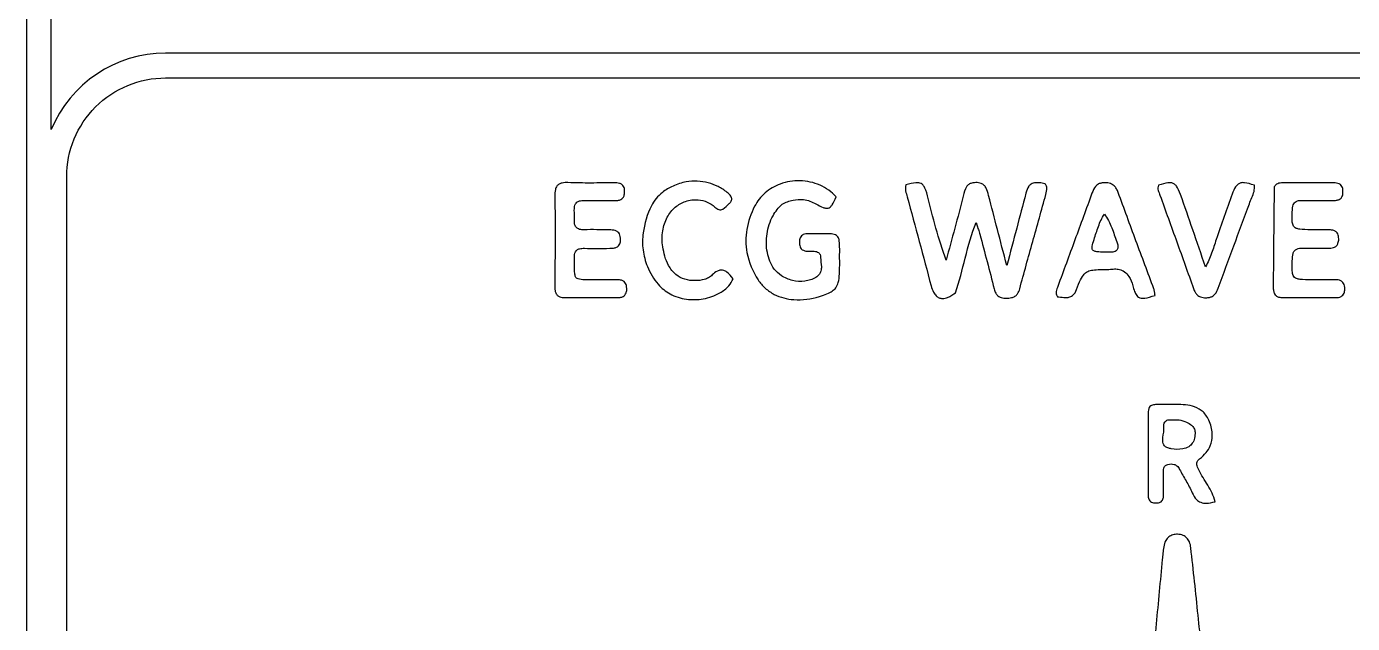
# Model space of a CAD drawing. Header units: millimetres. Extents: x 2.6 to 86.5, y 0.9 to 53.3.
# Drawn here: x 2.61 to 16.01, y 28.93 to 34.96 of the extents above; entities that cross this region are included whole.
import ezdxf

# ---------------------------------------------------------------- set-up
doc = ezdxf.new("R2010")
doc.units = ezdxf.units.MM
doc.layers.get('0').update_dxf_attribs({"linetype": 'CONTINUOUS'})

msp = doc.modelspace()

# ---------------------------------------------------------------- linework, layer by layer
for points in [[(4.736, 52.713), (52.04, 52.713, 1), (52.04, 52.963), (4.736, 52.963, 0.414214), (2.611, 50.838), (2.611, 3.204, 0.414214), (4.736, 1.079), (42.435, 1.079, 1), (42.435, 1.329), (4.736, 1.329, -0.414214), (2.861, 3.204), (2.861, 10.902, 0.30371), (4.017, 10.129), (23.911, 10.129, 0.414214), (25.161, 11.379), (25.161, 33.438, 0.414214), (23.911, 34.688), (4.017, 34.688, 0.30371), (2.861, 33.915), (2.861, 50.838, -0.414214)], [(23.911, 10.379), (4.017, 10.379, -0.414214), (3.017, 11.379), (3.017, 33.438, -0.414214), (4.017, 34.438), (23.911, 34.438, -0.414214), (24.911, 33.438), (24.911, 11.379, -0.414214)]]:
    msp.add_lwpolyline(points, format="xyb", close=True)
for points, knots in [([(8.082, 33.38), (8.063, 33.381), (8.041, 33.38), (8.011, 33.373), (8.001, 33.37), (7.983, 33.359), (7.975, 33.352), (7.962, 33.334), (7.958, 33.322), (7.95, 33.29), (7.949, 33.266), (7.949, 33.245)], [-0.02181941, -0.02181941, -0.02181941, -0.02181941, -0.01605887, -0.01605887, -0.01278974, -0.01278974, -0.00988204, -0.00988204, -0.00624162, -0.00624162, 0, 0, 0, 0]), ([(8.548, 33.378), (8.47, 33.377), (8.393, 33.376), (8.237, 33.376), (8.16, 33.376), (8.082, 33.38)], [-0.04659615, -0.04659615, -0.04659615, -0.04659615, -0.02328848, -0.02328848, 0, 0, 0, 0]), ([(8.654, 33.289), (8.654, 33.299), (8.654, 33.309), (8.65, 33.327), (8.647, 33.334), (8.639, 33.349), (8.634, 33.355), (8.62, 33.366), (8.611, 33.37), (8.585, 33.377), (8.565, 33.378), (8.548, 33.378)], [-0.015589, -0.015589, -0.015589, -0.015589, -0.01269033, -0.01269033, -0.01033495, -0.01033495, -0.00795593, -0.00795593, -0.00515015, -0.00515015, 0, 0, 0, 0]), ([(9.276, 33.389), (9.231, 33.379), (9.186, 33.364), (9.105, 33.328), (9.069, 33.307), (8.989, 33.243), (8.953, 33.198), (8.879, 33.062), (8.855, 32.963), (8.842, 32.871)], [-0.07159009, -0.07159009, -0.07159009, -0.07159009, -0.05781278, -0.05781278, -0.04553227, -0.04553227, -0.02785232, -0.02785232, 0, 0, 0, 0]), ([(9.69, 33.281), (9.661, 33.304), (9.631, 33.324), (9.566, 33.357), (9.533, 33.37), (9.426, 33.397), (9.351, 33.399), (9.276, 33.389)], [-0.04422685, -0.04422685, -0.04422685, -0.04422685, -0.03317175, -0.03317175, -0.02250816, -0.02250816, 0, 0, 0, 0]), ([(10.792, 33.235), (10.769, 33.261), (10.744, 33.284), (10.689, 33.323), (10.659, 33.34), (10.565, 33.382), (10.496, 33.397), (10.358, 33.4), (10.29, 33.389), (10.17, 33.345), (10.118, 33.315), (10.03, 33.238), (9.994, 33.192), (9.968, 33.141)], [-0.09696245, -0.09696245, -0.09696245, -0.09696245, -0.08664383, -0.08664383, -0.07656112, -0.07656112, -0.05560839, -0.05560839, -0.03524437, -0.03524437, -0.01728739, -0.01728739, 0, 0, 0, 0]), ([(11.715, 33.246), (11.704, 33.289), (11.693, 33.321), (11.674, 33.35), (11.668, 33.357), (11.653, 33.369), (11.645, 33.373), (11.624, 33.378), (11.61, 33.379), (11.568, 33.376), (11.531, 33.367), (11.495, 33.358)], [-0.03299442, -0.03299442, -0.03299442, -0.03299442, -0.02315076, -0.02315076, -0.01959164, -0.01959164, -0.01608571, -0.01608571, -0.01106468, -0.01106468, 0, 0, 0, 0]), ([(12.201, 33.38), (12.187, 33.379), (12.174, 33.378), (12.15, 33.372), (12.141, 33.368), (12.122, 33.355), (12.114, 33.347), (12.091, 33.313), (12.084, 33.28), (12.075, 33.244)], [-0.02395754, -0.02395754, -0.02395754, -0.02395754, -0.01906935, -0.01906935, -0.01515728, -0.01515728, -0.01092239, -0.01092239, 0, 0, 0, 0]), ([(12.332, 33.249), (12.325, 33.276), (12.319, 33.303), (12.301, 33.335), (12.295, 33.344), (12.277, 33.361), (12.267, 33.367), (12.238, 33.378), (12.219, 33.38), (12.201, 33.38)], [-0.02003636, -0.02003636, -0.02003636, -0.02003636, -0.01268459, -0.01268459, -0.00914176, -0.00914176, -0.00545277, -0.00545277, 0, 0, 0, 0]), ([(12.811, 33.378), (12.801, 33.377), (12.792, 33.376), (12.775, 33.372), (12.767, 33.369), (12.752, 33.359), (12.744, 33.352), (12.723, 33.325), (12.716, 33.299), (12.709, 33.272)], [-0.01810984, -0.01810984, -0.01810984, -0.01810984, -0.01482136, -0.01482136, -0.01206206, -0.01206206, -0.00838788, -0.00838788, 0, 0, 0, 0]), ([(12.91, 33.261), (12.916, 33.282), (12.921, 33.305), (12.921, 33.331), (12.92, 33.338), (12.916, 33.35), (12.914, 33.354), (12.907, 33.362), (12.903, 33.365), (12.891, 33.372), (12.882, 33.374), (12.856, 33.379), (12.833, 33.379), (12.811, 33.378)], [-0.02245859, -0.02245859, -0.02245859, -0.02245859, -0.01581455, -0.01581455, -0.01334689, -0.01334689, -0.01155662, -0.01155662, -0.00959587, -0.00959587, -0.00662429, -0.00662429, 0, 0, 0, 0]), ([(13.506, 33.379), (13.494, 33.379), (13.483, 33.378), (13.462, 33.374), (13.452, 33.371), (13.431, 33.36), (13.421, 33.352), (13.396, 33.323), (13.385, 33.299), (13.376, 33.272)], [-0.0209593, -0.0209593, -0.0209593, -0.0209593, -0.01688305, -0.01688305, -0.01341905, -0.01341905, -0.00857916, -0.00857916, 0, 0, 0, 0]), ([(13.641, 33.279), (13.636, 33.292), (13.63, 33.306), (13.616, 33.329), (13.609, 33.339), (13.589, 33.358), (13.578, 33.365), (13.546, 33.377), (13.525, 33.379), (13.506, 33.379)], [-0.01813964, -0.01813964, -0.01813964, -0.01813964, -0.01389196, -0.01389196, -0.01014518, -0.01014518, -0.00589643, -0.00589643, 0, 0, 0, 0]), ([(14.27, 33.261), (14.258, 33.294), (14.245, 33.323), (14.224, 33.352), (14.217, 33.36), (14.201, 33.371), (14.192, 33.375), (14.17, 33.38), (14.156, 33.38), (14.116, 33.375), (14.084, 33.365), (14.049, 33.353)], [-0.03520165, -0.03520165, -0.03520165, -0.03520165, -0.02485819, -0.02485819, -0.02054266, -0.02054266, -0.01653812, -0.01653812, -0.01107045, -0.01107045, 0, 0, 0, 0]), ([(15.017, 33.353), (14.979, 33.366), (14.946, 33.376), (14.906, 33.38), (14.893, 33.38), (14.871, 33.375), (14.862, 33.371), (14.843, 33.357), (14.834, 33.347), (14.814, 33.317), (14.803, 33.29), (14.793, 33.263)], [-0.03114763, -0.03114763, -0.03114763, -0.03114763, -0.0211697, -0.0211697, -0.01677545, -0.01677545, -0.01310143, -0.01310143, -0.00853179, -0.00853179, 0, 0, 0, 0]), ([(15.317, 33.377), (15.3, 33.377), (15.282, 33.378), (15.256, 33.371), (15.248, 33.368), (15.231, 33.356), (15.224, 33.347), (15.217, 33.336)], [-0.01141389, -0.01141389, -0.01141389, -0.01141389, -0.00623015, -0.00623015, -0.00355124, -0.00355124, 0, 0, 0, 0]), ([(15.806, 33.378), (15.724, 33.377), (15.643, 33.377), (15.48, 33.378), (15.398, 33.378), (15.317, 33.377)], [-0.04892103, -0.04892103, -0.04892103, -0.04892103, -0.0244615, -0.0244615, 0, 0, 0, 0]), ([(15.912, 33.289), (15.912, 33.299), (15.912, 33.309), (15.908, 33.327), (15.905, 33.334), (15.897, 33.348), (15.892, 33.355), (15.878, 33.366), (15.869, 33.369), (15.843, 33.377), (15.823, 33.378), (15.806, 33.378)], [-0.01551823, -0.01551823, -0.01551823, -0.01551823, -0.012653, -0.012653, -0.01032444, -0.01032444, -0.00794032, -0.00794032, -0.00515468, -0.00515468, 0, 0, 0, 0]), ([(7.949, 33.245), (7.951, 33.097), (7.952, 32.949), (7.951, 32.652), (7.95, 32.501), (7.95, 32.348)], [-0.09137855, -0.09137855, -0.09137855, -0.09137855, -0.04587719, -0.04587719, 0, 0, 0, 0]), ([(8.549, 33.199), (8.561, 33.199), (8.574, 33.199), (8.596, 33.202), (8.606, 33.205), (8.622, 33.213), (8.629, 33.218), (8.64, 33.23), (8.645, 33.238), (8.653, 33.26), (8.654, 33.275), (8.654, 33.289)], [-0.01598884, -0.01598884, -0.01598884, -0.01598884, -0.01240808, -0.01240808, -0.00930839, -0.00930839, -0.00693884, -0.00693884, -0.00426201, -0.00426201, 0, 0, 0, 0]), ([(9.71, 33.168), (9.718, 33.175), (9.726, 33.184), (9.734, 33.199), (9.736, 33.204), (9.737, 33.215), (9.737, 33.221), (9.734, 33.233), (9.731, 33.239), (9.718, 33.257), (9.703, 33.27), (9.69, 33.281)], [-0.01479683, -0.01479683, -0.01479683, -0.01479683, -0.01118903, -0.01118903, -0.00925355, -0.00925355, -0.00745735, -0.00745735, -0.00518349, -0.00518349, 0, 0, 0, 0]), ([(10.587, 33.165), (10.611, 33.152), (10.638, 33.137), (10.67, 33.125), (10.681, 33.122), (10.698, 33.12), (10.705, 33.121), (10.718, 33.125), (10.725, 33.128), (10.739, 33.139), (10.746, 33.148), (10.766, 33.177), (10.78, 33.207), (10.792, 33.235)], [-0.03135423, -0.03135423, -0.03135423, -0.03135423, -0.02258738, -0.02258738, -0.0185949, -0.0185949, -0.01604702, -0.01604702, -0.01332795, -0.01332795, -0.00925534, -0.00925534, 0, 0, 0, 0]), ([(11.495, 33.358), (11.492, 33.347), (11.491, 33.337), (11.49, 33.316), (11.491, 33.306), (11.497, 33.276), (11.504, 33.256), (11.509, 33.235)], [-0.0127872, -0.0127872, -0.0127872, -0.0127872, -0.00952514, -0.00952514, -0.0063687, -0.0063687, 0, 0, 0, 0]), ([(11.509, 33.235), (11.55, 33.085), (11.59, 32.936), (11.671, 32.636), (11.711, 32.486), (11.751, 32.336)], [-0.09311173, -0.09311173, -0.09311173, -0.09311173, -0.04655586, -0.04655586, 0, 0, 0, 0]), ([(11.903, 32.595), (11.864, 32.702), (11.83, 32.81), (11.769, 33.029), (11.742, 33.138), (11.715, 33.246)], [-0.06706157, -0.06706157, -0.06706157, -0.06706157, -0.03318802, -0.03318802, 0, 0, 0, 0]), ([(12.075, 33.244), (12.048, 33.136), (12.019, 33.027), (11.961, 32.811), (11.932, 32.703), (11.903, 32.595)], [-0.06718763, -0.06718763, -0.06718763, -0.06718763, -0.03359477, -0.03359477, 0, 0, 0, 0]), ([(12.515, 32.541), (12.482, 32.669), (12.451, 32.791), (12.391, 33.02), (12.362, 33.135), (12.332, 33.249)], [-0.07187001, -0.07187001, -0.07187001, -0.07187001, -0.03534364, -0.03534364, 0, 0, 0, 0]), ([(12.709, 33.272), (12.678, 33.154), (12.646, 33.036), (12.584, 32.799), (12.551, 32.674), (12.515, 32.541)], [-0.08175086, -0.08175086, -0.08175086, -0.08175086, -0.04144149, -0.04144149, 0, 0, 0, 0]), ([(12.646, 32.307), (12.689, 32.466), (12.733, 32.625), (12.822, 32.943), (12.867, 33.102), (12.91, 33.261)], [-0.09893855, -0.09893855, -0.09893855, -0.09893855, -0.04947259, -0.04947259, 0, 0, 0, 0]), ([(13.376, 33.272), (13.319, 33.115), (13.261, 32.958), (13.146, 32.645), (13.089, 32.488), (13.031, 32.332)], [-0.1001251, -0.1001251, -0.1001251, -0.1001251, -0.0500627, -0.0500627, 0, 0, 0, 0]), ([(14.001, 32.307), (13.941, 32.469), (13.881, 32.631), (13.76, 32.955), (13.7, 33.117), (13.641, 33.279)], [-0.1036292, -0.1036292, -0.1036292, -0.1036292, -0.0518141, -0.0518141, 0, 0, 0, 0]), ([(14.049, 33.353), (14.045, 33.344), (14.043, 33.336), (14.042, 33.318), (14.043, 33.309), (14.05, 33.285), (14.057, 33.268), (14.063, 33.253)], [-0.01036019, -0.01036019, -0.01036019, -0.01036019, -0.00760839, -0.00760839, -0.00506183, -0.00506183, 0, 0, 0, 0]), ([(14.063, 33.253), (14.119, 33.095), (14.176, 32.938), (14.29, 32.624), (14.346, 32.467), (14.402, 32.31)], [-0.1001854, -0.1001854, -0.1001854, -0.1001854, -0.0500914, -0.0500914, 0, 0, 0, 0]), ([(14.523, 32.53), (14.479, 32.657), (14.437, 32.781), (14.354, 33.021), (14.312, 33.141), (14.27, 33.261)], [-0.07668369, -0.07668369, -0.07668369, -0.07668369, -0.03805278, -0.03805278, 0, 0, 0, 0]), ([(14.793, 33.263), (14.766, 33.188), (14.739, 33.112), (14.686, 32.962), (14.659, 32.883), (14.631, 32.804)], [-0.04986472, -0.04986472, -0.04986472, -0.04986472, -0.02505346, -0.02505346, 0, 0, 0, 0]), ([(14.966, 33.167), (14.981, 33.208), (15.003, 33.248), (15.018, 33.312), (15.019, 33.332), (15.017, 33.353)], [-0.01957604, -0.01957604, -0.01957604, -0.01957604, -0.00633179, -0.00633179, 0, 0, 0, 0]), ([(15.217, 33.336), (15.215, 33.166), (15.213, 32.998), (15.21, 32.659), (15.209, 32.492), (15.207, 32.325)], [-0.1010546, -0.1010546, -0.1010546, -0.1010546, -0.0500742, -0.0500742, 0, 0, 0, 0]), ([(15.808, 33.199), (15.82, 33.199), (15.834, 33.2), (15.856, 33.203), (15.866, 33.206), (15.882, 33.214), (15.888, 33.218), (15.899, 33.231), (15.903, 33.238), (15.911, 33.26), (15.913, 33.275), (15.912, 33.289)], [-0.01595616, -0.01595616, -0.01595616, -0.01595616, -0.01216898, -0.01216898, -0.00918096, -0.00918096, -0.00687447, -0.00687447, -0.00424119, -0.00424119, 0, 0, 0, 0]), ([(8.147, 33.058), (8.146, 33.086), (8.144, 33.114), (8.151, 33.147), (8.153, 33.156), (8.162, 33.171), (8.166, 33.177), (8.179, 33.188), (8.188, 33.192), (8.212, 33.199), (8.23, 33.2), (8.246, 33.2)], [-0.01999229, -0.01999229, -0.01999229, -0.01999229, -0.01265142, -0.01265142, -0.00996111, -0.00996111, -0.00768059, -0.00768059, -0.00487266, -0.00487266, 0, 0, 0, 0]), ([(8.246, 33.2), (8.297, 33.198), (8.347, 33.198), (8.448, 33.199), (8.499, 33.2), (8.549, 33.199)], [-0.0302271, -0.0302271, -0.0302271, -0.0302271, -0.01514217, -0.01514217, 0, 0, 0, 0]), ([(9.04, 32.732), (9.031, 32.785), (9.031, 32.84), (9.047, 32.941), (9.062, 32.988), (9.106, 33.069), (9.133, 33.103), (9.197, 33.158), (9.232, 33.177), (9.311, 33.204), (9.354, 33.209), (9.398, 33.206)], [-0.06900402, -0.06900402, -0.06900402, -0.06900402, -0.05286313, -0.05286313, -0.03827759, -0.03827759, -0.02514644, -0.02514644, -0.01307801, -0.01307801, 0, 0, 0, 0]), ([(9.398, 33.206), (9.429, 33.203), (9.46, 33.196), (9.517, 33.172), (9.543, 33.155), (9.566, 33.133)], [-0.01879187, -0.01879187, -0.01879187, -0.01879187, -0.00932245, -0.00932245, 0, 0, 0, 0]), ([(9.566, 33.133), (9.572, 33.127), (9.579, 33.122), (9.593, 33.113), (9.599, 33.11), (9.613, 33.106), (9.62, 33.105), (9.634, 33.107), (9.641, 33.109), (9.67, 33.125), (9.689, 33.149), (9.71, 33.168)], [-0.0184499, -0.0184499, -0.0184499, -0.0184499, -0.01550901, -0.01550901, -0.01318711, -0.01318711, -0.01085433, -0.01085433, -0.00836978, -0.00836978, 0, 0, 0, 0]), ([(9.968, 33.141), (9.93, 33.067), (9.903, 32.989), (9.876, 32.83), (9.876, 32.751), (9.909, 32.574), (9.948, 32.482), (10.003, 32.397)], [-0.07889585, -0.07889585, -0.07889585, -0.07889585, -0.05405208, -0.05405208, -0.03032361, -0.03032361, 0, 0, 0, 0]), ([(10.166, 32.507), (10.148, 32.531), (10.134, 32.558), (10.111, 32.614), (10.102, 32.643), (10.084, 32.736), (10.083, 32.801), (10.103, 32.927), (10.123, 32.99), (10.178, 33.089), (10.209, 33.129), (10.246, 33.162)], [-0.07128654, -0.07128654, -0.07128654, -0.07128654, -0.06232785, -0.06232785, -0.05311272, -0.05311272, -0.03408491, -0.03408491, -0.01492006, -0.01492006, 0, 0, 0, 0]), ([(10.246, 33.162), (10.281, 33.18), (10.317, 33.195), (10.391, 33.21), (10.426, 33.213), (10.506, 33.203), (10.548, 33.188), (10.587, 33.165)], [-0.03598005, -0.03598005, -0.03598005, -0.03598005, -0.02423689, -0.02423689, -0.0134357, -0.0134357, 0, 0, 0, 0]), ([(14.652, 32.314), (14.704, 32.456), (14.756, 32.598), (14.861, 32.882), (14.914, 33.024), (14.966, 33.167)], [-0.09086359, -0.09086359, -0.09086359, -0.09086359, -0.04543281, -0.04543281, 0, 0, 0, 0]), ([(15.589, 32.904), (15.543, 32.904), (15.503, 32.905), (15.463, 32.911), (15.45, 32.913), (15.432, 32.921), (15.426, 32.925), (15.415, 32.936), (15.411, 32.942), (15.402, 32.962), (15.4, 32.977), (15.397, 33.024), (15.399, 33.064), (15.402, 33.11)], [-0.05520037, -0.05520037, -0.05520037, -0.05520037, -0.03784777, -0.03784777, -0.03075433, -0.03075433, -0.02641261, -0.02641261, -0.02183657, -0.02183657, -0.01381182, -0.01381182, 0, 0, 0, 0]), ([(15.402, 33.11), (15.403, 33.121), (15.404, 33.132), (15.408, 33.151), (15.411, 33.159), (15.419, 33.173), (15.424, 33.179), (15.437, 33.189), (15.444, 33.193), (15.465, 33.2), (15.48, 33.201), (15.493, 33.2)], [-0.01458175, -0.01458175, -0.01458175, -0.01458175, -0.01142908, -0.01142908, -0.00883134, -0.00883134, -0.00658645, -0.00658645, -0.00403068, -0.00403068, 0, 0, 0, 0]), ([(15.493, 33.2), (15.546, 33.199), (15.598, 33.2), (15.703, 33.2), (15.756, 33.2), (15.808, 33.199)], [-0.03158311, -0.03158311, -0.03158311, -0.03158311, -0.01572353, -0.01572353, 0, 0, 0, 0]), ([(8.245, 32.904), (8.23, 32.904), (8.214, 32.904), (8.191, 32.91), (8.183, 32.914), (8.169, 32.923), (8.164, 32.929), (8.154, 32.943), (8.151, 32.952), (8.143, 32.99), (8.148, 33.026), (8.147, 33.058)], [-0.02283387, -0.02283387, -0.02283387, -0.02283387, -0.01800906, -0.01800906, -0.01511251, -0.01511251, -0.0126055, -0.0126055, -0.00964236, -0.00964236, 0, 0, 0, 0]), ([(11.998, 32.268), (12.037, 32.383), (12.064, 32.499), (12.129, 32.749), (12.159, 32.857), (12.205, 32.976)], [-0.072342, -0.072342, -0.072342, -0.072342, -0.03831202, -0.03831202, 0, 0, 0, 0]), ([(12.205, 32.976), (12.215, 32.945), (12.224, 32.919), (12.233, 32.893), (12.239, 32.874), (12.243, 32.858)], [-0.0107279, -0.0107279, -0.0107279, -0.0107279, -0.00504943, -0.00504943, 0, 0, 0, 0]), ([(13.397, 32.805), (13.412, 32.849), (13.425, 32.893), (13.457, 32.981), (13.476, 33.023), (13.502, 33.062)], [-0.02785635, -0.02785635, -0.02785635, -0.02785635, -0.01403108, -0.01403108, 0, 0, 0, 0]), ([(13.502, 33.062), (13.534, 33.019), (13.556, 32.974), (13.594, 32.877), (13.609, 32.829), (13.627, 32.782)], [-0.03100794, -0.03100794, -0.03100794, -0.03100794, -0.01504025, -0.01504025, 0, 0, 0, 0]), ([(8.501, 32.902), (8.459, 32.902), (8.416, 32.904), (8.33, 32.905), (8.288, 32.905), (8.245, 32.904)], [-0.02563172, -0.02563172, -0.02563172, -0.02563172, -0.01280878, -0.01280878, 0, 0, 0, 0]), ([(8.613, 32.803), (8.613, 32.814), (8.612, 32.825), (8.609, 32.845), (8.606, 32.853), (8.597, 32.869), (8.592, 32.875), (8.577, 32.888), (8.567, 32.892), (8.54, 32.901), (8.519, 32.902), (8.501, 32.902)], [-0.01684367, -0.01684367, -0.01684367, -0.01684367, -0.01365437, -0.01365437, -0.01106805, -0.01106805, -0.00846103, -0.00846103, -0.00541342, -0.00541342, 0, 0, 0, 0]), ([(8.842, 32.871), (8.833, 32.815), (8.833, 32.757), (8.848, 32.643), (8.863, 32.586), (8.911, 32.467), (8.947, 32.405), (9.028, 32.314), (9.068, 32.28), (9.113, 32.256)], [-0.0707485, -0.0707485, -0.0707485, -0.0707485, -0.05362614, -0.05362614, -0.03648893, -0.03648893, -0.01537756, -0.01537756, 0, 0, 0, 0]), ([(10.532, 32.864), (10.517, 32.864), (10.501, 32.864), (10.477, 32.861), (10.467, 32.859), (10.452, 32.852), (10.447, 32.848), (10.436, 32.837), (10.431, 32.83), (10.423, 32.81), (10.421, 32.795), (10.42, 32.782)], [-0.0158421, -0.0158421, -0.0158421, -0.0158421, -0.01146171, -0.01146171, -0.00866985, -0.00866985, -0.00653599, -0.00653599, -0.00406274, -0.00406274, 0, 0, 0, 0]), ([(10.827, 32.584), (10.826, 32.683), (10.829, 32.747), (10.822, 32.799), (10.819, 32.811), (10.812, 32.828), (10.808, 32.834), (10.798, 32.845), (10.792, 32.849), (10.77, 32.858), (10.751, 32.861), (10.684, 32.865), (10.622, 32.862), (10.532, 32.864)], [-0.1033299, -0.1033299, -0.1033299, -0.1033299, -0.0647359, -0.0647359, -0.0545788, -0.0545788, -0.0481738, -0.0481738, -0.0412157, -0.0412157, -0.0269273, -0.0269273, 0, 0, 0, 0]), ([(12.243, 32.858), (12.268, 32.766), (12.292, 32.674), (12.341, 32.49), (12.365, 32.398), (12.388, 32.306)], [-0.05705359, -0.05705359, -0.05705359, -0.05705359, -0.02852603, -0.02852603, 0, 0, 0, 0]), ([(15.775, 32.902), (15.744, 32.903), (15.713, 32.903), (15.651, 32.903), (15.62, 32.903), (15.589, 32.904)], [-0.01863443, -0.01863443, -0.01863443, -0.01863443, -0.00931783, -0.00931783, 0, 0, 0, 0]), ([(15.869, 32.811), (15.869, 32.82), (15.868, 32.829), (15.865, 32.846), (15.862, 32.854), (15.855, 32.869), (15.85, 32.876), (15.836, 32.888), (15.828, 32.892), (15.805, 32.9), (15.79, 32.902), (15.775, 32.902)], [-0.01495383, -0.01495383, -0.01495383, -0.01495383, -0.01215736, -0.01215736, -0.00980294, -0.00980294, -0.00723704, -0.00723704, -0.00436031, -0.00436031, 0, 0, 0, 0]), ([(8.147, 32.612), (8.146, 32.626), (8.146, 32.64), (8.15, 32.663), (8.152, 32.672), (8.161, 32.687), (8.166, 32.694), (8.18, 32.705), (8.189, 32.709), (8.214, 32.716), (8.232, 32.717), (8.248, 32.716)], [-0.01710937, -0.01710937, -0.01710937, -0.01710937, -0.01297363, -0.01297363, -0.01019991, -0.01019991, -0.00774601, -0.00774601, -0.00480522, -0.00480522, 0, 0, 0, 0]), ([(8.248, 32.716), (8.29, 32.715), (8.333, 32.715), (8.418, 32.715), (8.461, 32.716), (8.504, 32.716)], [-0.02561652, -0.02561652, -0.02561652, -0.02561652, -0.01281405, -0.01281405, 0, 0, 0, 0]), ([(8.504, 32.716), (8.516, 32.716), (8.53, 32.716), (8.553, 32.72), (8.563, 32.722), (8.58, 32.73), (8.586, 32.734), (8.598, 32.746), (8.602, 32.754), (8.611, 32.775), (8.612, 32.789), (8.613, 32.803)], [-0.0160351, -0.0160351, -0.0160351, -0.0160351, -0.01225676, -0.01225676, -0.00912481, -0.00912481, -0.00679522, -0.00679522, -0.00417229, -0.00417229, 0, 0, 0, 0]), ([(9.366, 32.39), (9.331, 32.389), (9.296, 32.393), (9.23, 32.413), (9.2, 32.429), (9.142, 32.476), (9.118, 32.508), (9.067, 32.601), (9.05, 32.668), (9.04, 32.732)], [-0.05230367, -0.05230367, -0.05230367, -0.05230367, -0.04192944, -0.04192944, -0.0315702, -0.0315702, -0.01948299, -0.01948299, 0, 0, 0, 0]), ([(10.42, 32.782), (10.42, 32.77), (10.42, 32.757), (10.425, 32.736), (10.428, 32.728), (10.436, 32.713), (10.442, 32.707), (10.456, 32.697), (10.465, 32.694), (10.49, 32.687), (10.51, 32.686), (10.53, 32.686)], [-0.02007268, -0.02007268, -0.02007268, -0.02007268, -0.01567825, -0.01567825, -0.01243414, -0.01243414, -0.00959032, -0.00959032, -0.00615191, -0.00615191, 0, 0, 0, 0]), ([(13.49, 32.678), (13.477, 32.678), (13.45, 32.679), (13.422, 32.681), (13.41, 32.683), (13.396, 32.688), (13.392, 32.69), (13.385, 32.695), (13.383, 32.697), (13.379, 32.704), (13.378, 32.708), (13.376, 32.72), (13.377, 32.729), (13.381, 32.754), (13.388, 32.778), (13.397, 32.805)], [-0.03103988, -0.03103988, -0.03103988, -0.03103988, -0.02230497, -0.02230497, -0.01769421, -0.01769421, -0.01559555, -0.01559555, -0.01396433, -0.01396433, -0.0120631, -0.0120631, -0.00851183, -0.00851183, 0, 0, 0, 0]), ([(13.627, 32.782), (13.632, 32.769), (13.637, 32.754), (13.639, 32.733), (13.639, 32.725), (13.636, 32.712), (13.634, 32.707), (13.628, 32.698), (13.624, 32.694), (13.613, 32.686), (13.605, 32.683), (13.582, 32.677), (13.564, 32.677), (13.548, 32.678)], [-0.01693175, -0.01693175, -0.01693175, -0.01693175, -0.01275567, -0.01275567, -0.01048884, -0.01048884, -0.00884385, -0.00884385, -0.00714405, -0.00714405, -0.00473227, -0.00473227, 0, 0, 0, 0]), ([(14.631, 32.804), (14.615, 32.758), (14.601, 32.712), (14.567, 32.617), (14.549, 32.574), (14.523, 32.53)], [-0.02953229, -0.02953229, -0.02953229, -0.02953229, -0.01541383, -0.01541383, 0, 0, 0, 0]), ([(15.402, 32.617), (15.402, 32.63), (15.403, 32.642), (15.408, 32.664), (15.412, 32.674), (15.421, 32.69), (15.427, 32.696), (15.442, 32.707), (15.451, 32.711), (15.476, 32.718), (15.493, 32.719), (15.508, 32.718)], [-0.0167364, -0.0167364, -0.0167364, -0.0167364, -0.01309546, -0.01309546, -0.0101665, -0.0101665, -0.00761864, -0.00761864, -0.00465938, -0.00465938, 0, 0, 0, 0]), ([(15.508, 32.718), (15.553, 32.717), (15.598, 32.717), (15.687, 32.717), (15.731, 32.717), (15.776, 32.718)], [-0.0267916, -0.0267916, -0.0267916, -0.0267916, -0.01339689, -0.01339689, 0, 0, 0, 0]), ([(15.776, 32.718), (15.785, 32.718), (15.795, 32.719), (15.812, 32.722), (15.82, 32.724), (15.835, 32.731), (15.842, 32.736), (15.854, 32.75), (15.858, 32.758), (15.867, 32.78), (15.869, 32.796), (15.869, 32.811)], [-0.0149929, -0.0149929, -0.0149929, -0.0149929, -0.01221174, -0.01221174, -0.0097931, -0.0097931, -0.00725069, -0.00725069, -0.00441395, -0.00441395, 0, 0, 0, 0]), ([(8.147, 32.554), (8.147, 32.564), (8.147, 32.573), (8.148, 32.593), (8.148, 32.602), (8.147, 32.612)], [-0.005829806, -0.005829806, -0.005829806, -0.005829806, -0.002906927, -0.002906927, 0, 0, 0, 0]), ([(10.53, 32.686), (10.547, 32.687), (10.565, 32.687), (10.589, 32.684), (10.597, 32.682), (10.609, 32.676), (10.614, 32.673), (10.623, 32.664), (10.626, 32.659), (10.632, 32.644), (10.634, 32.634), (10.634, 32.624)], [-0.01391623, -0.01391623, -0.01391623, -0.01391623, -0.00895, -0.00895, -0.00658528, -0.00658528, -0.00484034, -0.00484034, -0.00292231, -0.00292231, 0, 0, 0, 0]), ([(10.634, 32.624), (10.634, 32.594), (10.641, 32.561), (10.642, 32.516), (10.641, 32.501), (10.634, 32.475), (10.629, 32.464), (10.612, 32.441), (10.6, 32.431), (10.587, 32.422)], [-0.02212376, -0.02212376, -0.02212376, -0.02212376, -0.01284789, -0.01284789, -0.00845986, -0.00845986, -0.00475526, -0.00475526, 0, 0, 0, 0]), ([(10.622, 32.23), (10.68, 32.249), (10.721, 32.265), (10.766, 32.294), (10.778, 32.304), (10.8, 32.334), (10.808, 32.353), (10.826, 32.419), (10.827, 32.486), (10.827, 32.584)], [-0.07320261, -0.07320261, -0.07320261, -0.07320261, -0.05166538, -0.05166538, -0.04144934, -0.04144934, -0.02941161, -0.02941161, 0, 0, 0, 0]), ([(13.548, 32.678), (13.538, 32.679), (13.529, 32.679), (13.509, 32.678), (13.5, 32.678), (13.49, 32.678)], [-0.005792732, -0.005792732, -0.005792732, -0.005792732, -0.002902944, -0.002902944, 0, 0, 0, 0]), ([(15.607, 32.398), (15.551, 32.398), (15.51, 32.398), (15.467, 32.403), (15.454, 32.406), (15.435, 32.413), (15.429, 32.417), (15.418, 32.427), (15.413, 32.433), (15.404, 32.454), (15.401, 32.471), (15.398, 32.52), (15.399, 32.562), (15.402, 32.617)], [-0.06518972, -0.06518972, -0.06518972, -0.06518972, -0.0446394, -0.0446394, -0.03638863, -0.03638863, -0.03154946, -0.03154946, -0.02656931, -0.02656931, -0.0166782, -0.0166782, 0, 0, 0, 0]), ([(8.299, 32.398), (8.265, 32.398), (8.235, 32.398), (8.204, 32.402), (8.193, 32.403), (8.178, 32.409), (8.173, 32.412), (8.164, 32.419), (8.161, 32.424), (8.154, 32.438), (8.151, 32.45), (8.147, 32.485), (8.147, 32.517), (8.147, 32.554)], [-0.04324834, -0.04324834, -0.04324834, -0.04324834, -0.0299658, -0.0299658, -0.02396851, -0.02396851, -0.02054121, -0.02054121, -0.01702652, -0.01702652, -0.01089981, -0.01089981, 0, 0, 0, 0]), ([(9.539, 32.447), (9.528, 32.436), (9.515, 32.426), (9.488, 32.411), (9.474, 32.406), (9.429, 32.393), (9.397, 32.39), (9.366, 32.39)], [-0.01862989, -0.01862989, -0.01862989, -0.01862989, -0.01391719, -0.01391719, -0.00933016, -0.00933016, 0, 0, 0, 0]), ([(9.75, 32.408), (9.731, 32.434), (9.71, 32.459), (9.678, 32.483), (9.667, 32.489), (9.647, 32.496), (9.637, 32.497), (9.614, 32.496), (9.602, 32.492), (9.572, 32.477), (9.554, 32.462), (9.539, 32.447)], [-0.02505962, -0.02505962, -0.02505962, -0.02505962, -0.01660533, -0.01660533, -0.01312818, -0.01312818, -0.01013013, -0.01013013, -0.00642645, -0.00642645, 0, 0, 0, 0]), ([(10.587, 32.422), (10.57, 32.412), (10.552, 32.404), (10.514, 32.391), (10.494, 32.387), (10.433, 32.379), (10.391, 32.382), (10.311, 32.401), (10.272, 32.417), (10.21, 32.458), (10.186, 32.481), (10.166, 32.507)], [-0.04660468, -0.04660468, -0.04660468, -0.04660468, -0.04064217, -0.04064217, -0.03459991, -0.03459991, -0.02228353, -0.02228353, -0.00990946, -0.00990946, 0, 0, 0, 0]), ([(13.207, 32.268), (13.241, 32.356), (13.263, 32.41), (13.298, 32.457), (13.308, 32.467), (13.336, 32.485), (13.353, 32.491), (13.409, 32.502), (13.46, 32.502), (13.536, 32.502)], [-0.06694895, -0.06694895, -0.06694895, -0.06694895, -0.04203257, -0.04203257, -0.03322783, -0.03322783, -0.02281875, -0.02281875, 0, 0, 0, 0]), ([(13.536, 32.502), (13.538, 32.502), (13.54, 32.502), (13.544, 32.501), (13.546, 32.502), (13.548, 32.502)], [-0.001169524, -0.001169524, -0.001169524, -0.001169524, -0.000578269, -0.000578269, 0, 0, 0, 0]), ([(13.548, 32.502), (13.566, 32.505), (13.586, 32.507), (13.621, 32.508), (13.637, 32.506), (13.671, 32.498), (13.689, 32.491), (13.723, 32.467), (13.737, 32.451), (13.768, 32.405), (13.78, 32.371), (13.788, 32.338)], [-0.03271812, -0.03271812, -0.03271812, -0.03271812, -0.02712506, -0.02712506, -0.02230124, -0.02230124, -0.01656118, -0.01656118, -0.01006319, -0.01006319, 0, 0, 0, 0]), ([(7.95, 32.348), (7.949, 32.329), (7.949, 32.307), (7.954, 32.277), (7.958, 32.267), (7.967, 32.25), (7.973, 32.243), (7.989, 32.231), (7.998, 32.226), (8.026, 32.218), (8.044, 32.217), (8.062, 32.218)], [-0.02015818, -0.02015818, -0.02015818, -0.02015818, -0.01429522, -0.01429522, -0.01109804, -0.01109804, -0.00840663, -0.00840663, -0.00520021, -0.00520021, 0, 0, 0, 0]), ([(8.579, 32.398), (8.532, 32.397), (8.485, 32.397), (8.392, 32.398), (8.346, 32.398), (8.299, 32.398)], [-0.02795558, -0.02795558, -0.02795558, -0.02795558, -0.01397915, -0.01397915, 0, 0, 0, 0]), ([(8.574, 32.218), (8.586, 32.218), (8.598, 32.218), (8.62, 32.222), (8.63, 32.225), (8.646, 32.233), (8.652, 32.238), (8.663, 32.251), (8.667, 32.259), (8.675, 32.282), (8.676, 32.297), (8.676, 32.311)], [-0.01595085, -0.01595085, -0.01595085, -0.01595085, -0.01244284, -0.01244284, -0.00941756, -0.00941756, -0.00704337, -0.00704337, -0.00433406, -0.00433406, 0, 0, 0, 0]), ([(8.676, 32.311), (8.675, 32.321), (8.674, 32.33), (8.671, 32.347), (8.668, 32.355), (8.66, 32.369), (8.655, 32.375), (8.641, 32.386), (8.632, 32.39), (8.609, 32.397), (8.593, 32.398), (8.579, 32.398)], [-0.01484503, -0.01484503, -0.01484503, -0.01484503, -0.01204453, -0.01204453, -0.00970451, -0.00970451, -0.007246, -0.007246, -0.00441454, -0.00441454, 0, 0, 0, 0]), ([(9.113, 32.256), (9.165, 32.228), (9.221, 32.21), (9.335, 32.195), (9.393, 32.196), (9.508, 32.216), (9.566, 32.236), (9.65, 32.285), (9.682, 32.309), (9.725, 32.359), (9.74, 32.383), (9.75, 32.408)], [-0.07167493, -0.07167493, -0.07167493, -0.07167493, -0.05434241, -0.05434241, -0.03749013, -0.03749013, -0.01991088, -0.01991088, -0.00829818, -0.00829818, 0, 0, 0, 0]), ([(10.003, 32.397), (10.023, 32.366), (10.047, 32.338), (10.103, 32.289), (10.133, 32.268), (10.228, 32.22), (10.295, 32.203), (10.451, 32.191), (10.539, 32.203), (10.622, 32.23)], [-0.06942787, -0.06942787, -0.06942787, -0.06942787, -0.05820254, -0.05820254, -0.04702621, -0.04702621, -0.02624179, -0.02624179, 0, 0, 0, 0]), ([(11.751, 32.336), (11.757, 32.315), (11.764, 32.293), (11.782, 32.26), (11.791, 32.247), (11.811, 32.228), (11.82, 32.221), (11.842, 32.212), (11.854, 32.21), (11.884, 32.21), (11.901, 32.214), (11.946, 32.232), (11.974, 32.25), (11.998, 32.268)], [-0.03268807, -0.03268807, -0.03268807, -0.03268807, -0.02613438, -0.02613438, -0.02143605, -0.02143605, -0.01795817, -0.01795817, -0.01432006, -0.01432006, -0.00911619, -0.00911619, 0, 0, 0, 0]), ([(12.388, 32.306), (12.392, 32.291), (12.397, 32.276), (12.41, 32.253), (12.417, 32.244), (12.436, 32.228), (12.446, 32.222), (12.475, 32.213), (12.494, 32.212), (12.512, 32.212)], [-0.01704685, -0.01704685, -0.01704685, -0.01704685, -0.01253905, -0.01253905, -0.00901882, -0.00901882, -0.00536736, -0.00536736, 0, 0, 0, 0]), ([(12.512, 32.212), (12.528, 32.213), (12.546, 32.214), (12.575, 32.221), (12.587, 32.225), (12.608, 32.238), (12.617, 32.247), (12.635, 32.272), (12.642, 32.29), (12.646, 32.307)], [-0.01789421, -0.01789421, -0.01789421, -0.01789421, -0.01290686, -0.01290686, -0.00916307, -0.00916307, -0.00543221, -0.00543221, 0, 0, 0, 0]), ([(13.031, 32.332), (13.025, 32.315), (13.016, 32.298), (13.013, 32.272), (13.013, 32.264), (13.017, 32.245), (13.021, 32.235), (13.027, 32.226)], [-0.01116165, -0.01116165, -0.01116165, -0.01116165, -0.0057098, -0.0057098, -0.00321133, -0.00321133, 0, 0, 0, 0]), ([(13.788, 32.338), (13.793, 32.32), (13.799, 32.299), (13.812, 32.267), (13.819, 32.252), (13.833, 32.234), (13.839, 32.227), (13.854, 32.217), (13.863, 32.214), (13.884, 32.21), (13.898, 32.211), (13.938, 32.217), (13.972, 32.227), (14.013, 32.241)], [-0.04320951, -0.04320951, -0.04320951, -0.04320951, -0.0340563, -0.0340563, -0.02719933, -0.02719933, -0.02309782, -0.02309782, -0.01893189, -0.01893189, -0.01290132, -0.01290132, 0, 0, 0, 0]), ([(14.013, 32.241), (14.011, 32.252), (14.01, 32.263), (14.007, 32.286), (14.005, 32.297), (14.001, 32.307)], [-0.006764646, -0.006764646, -0.006764646, -0.006764646, -0.003356097, -0.003356097, 0, 0, 0, 0]), ([(14.402, 32.31), (14.406, 32.297), (14.412, 32.284), (14.424, 32.263), (14.431, 32.253), (14.449, 32.237), (14.46, 32.23), (14.49, 32.219), (14.509, 32.217), (14.528, 32.217)], [-0.01674999, -0.01674999, -0.01674999, -0.01674999, -0.01275684, -0.01275684, -0.00934856, -0.00934856, -0.00551875, -0.00551875, 0, 0, 0, 0]), ([(14.528, 32.217), (14.539, 32.217), (14.551, 32.218), (14.573, 32.223), (14.582, 32.226), (14.603, 32.237), (14.613, 32.245), (14.634, 32.271), (14.644, 32.291), (14.652, 32.314)], [-0.01998921, -0.01998921, -0.01998921, -0.01998921, -0.0157131, -0.0157131, -0.01208633, -0.01208633, -0.00736539, -0.00736539, 0, 0, 0, 0]), ([(15.207, 32.325), (15.207, 32.313), (15.208, 32.3), (15.212, 32.277), (15.215, 32.267), (15.224, 32.25), (15.229, 32.243), (15.243, 32.232), (15.251, 32.227), (15.276, 32.219), (15.293, 32.218), (15.308, 32.218)], [-0.01699232, -0.01699232, -0.01699232, -0.01699232, -0.01326381, -0.01326381, -0.0101181, -0.0101181, -0.00761858, -0.00761858, -0.00471632, -0.00471632, 0, 0, 0, 0]), ([(15.828, 32.398), (15.792, 32.397), (15.755, 32.397), (15.681, 32.397), (15.644, 32.398), (15.607, 32.398)], [-0.02212371, -0.02212371, -0.02212371, -0.02212371, -0.01106618, -0.01106618, 0, 0, 0, 0]), ([(15.93, 32.304), (15.93, 32.315), (15.929, 32.326), (15.925, 32.346), (15.922, 32.354), (15.913, 32.369), (15.908, 32.376), (15.894, 32.387), (15.885, 32.391), (15.86, 32.398), (15.844, 32.398), (15.828, 32.398)], [-0.01598593, -0.01598593, -0.01598593, -0.01598593, -0.0127245, -0.0127245, -0.01003419, -0.01003419, -0.00753052, -0.00753052, -0.00459957, -0.00459957, 0, 0, 0, 0]), ([(15.833, 32.219), (15.843, 32.219), (15.855, 32.219), (15.874, 32.222), (15.884, 32.225), (15.899, 32.232), (15.905, 32.237), (15.916, 32.248), (15.92, 32.256), (15.928, 32.276), (15.929, 32.29), (15.93, 32.304)], [-0.01480634, -0.01480634, -0.01480634, -0.01480634, -0.01156761, -0.01156761, -0.00882026, -0.00882026, -0.00655642, -0.00655642, -0.00401664, -0.00401664, 0, 0, 0, 0]), ([(8.062, 32.218), (8.147, 32.22), (8.233, 32.22), (8.403, 32.22), (8.489, 32.219), (8.574, 32.218)], [-0.05125977, -0.05125977, -0.05125977, -0.05125977, -0.02563258, -0.02563258, 0, 0, 0, 0]), ([(13.027, 32.226), (13.048, 32.226), (13.069, 32.222), (13.105, 32.218), (13.12, 32.218), (13.147, 32.223), (13.159, 32.227), (13.185, 32.242), (13.197, 32.255), (13.207, 32.268)], [-0.0197894, -0.0197894, -0.0197894, -0.0197894, -0.01341594, -0.01341594, -0.00894252, -0.00894252, -0.00511832, -0.00511832, 0, 0, 0, 0]), ([(15.308, 32.218), (15.396, 32.22), (15.483, 32.22), (15.658, 32.22), (15.745, 32.22), (15.833, 32.219)], [-0.05241647, -0.05241647, -0.05241647, -0.05241647, -0.02620898, -0.02620898, 0, 0, 0, 0]), ([(14.018, 31.137), (14.011, 31.137), (14.004, 31.136), (13.991, 31.133), (13.984, 31.132), (13.972, 31.126), (13.967, 31.122), (13.957, 31.112), (13.953, 31.105), (13.946, 31.088), (13.945, 31.077), (13.945, 31.066)], [-0.01164727, -0.01164727, -0.01164727, -0.01164727, -0.00948412, -0.00948412, -0.00757564, -0.00757564, -0.00550591, -0.00550591, -0.00328084, -0.00328084, 0, 0, 0, 0]), ([(14.228, 31.138), (14.189, 31.138), (14.154, 31.138), (14.086, 31.137), (14.052, 31.137), (14.018, 31.137)], [-0.02061566, -0.02061566, -0.02061566, -0.02061566, -0.0100851, -0.0100851, 0, 0, 0, 0]), ([(14.564, 30.964), (14.556, 30.983), (14.546, 31.002), (14.524, 31.035), (14.512, 31.05), (14.473, 31.086), (14.445, 31.102), (14.355, 31.135), (14.288, 31.139), (14.228, 31.138)], [-0.03987255, -0.03987255, -0.03987255, -0.03987255, -0.03366319, -0.03366319, -0.02804868, -0.02804868, -0.01814014, -0.01814014, 0, 0, 0, 0]), ([(13.945, 31.066), (13.945, 30.924), (13.945, 30.782), (13.945, 30.498), (13.945, 30.357), (13.945, 30.215)], [-0.08515207, -0.08515207, -0.08515207, -0.08515207, -0.04257603, -0.04257603, 0, 0, 0, 0]), ([(14.102, 30.895), (14.101, 30.909), (14.1, 30.926), (14.105, 30.947), (14.107, 30.954), (14.115, 30.965), (14.119, 30.969), (14.13, 30.977), (14.136, 30.98), (14.164, 30.987), (14.189, 30.984), (14.229, 30.982), (14.243, 30.982), (14.256, 30.984)], [-0.02156506, -0.02156506, -0.02156506, -0.02156506, -0.01700123, -0.01700123, -0.01476408, -0.01476408, -0.01283905, -0.01283905, -0.01058297, -0.01058297, -0.00394738, -0.00394738, 0, 0, 0, 0]), ([(14.256, 30.984), (14.281, 30.978), (14.308, 30.969), (14.35, 30.951), (14.367, 30.941), (14.392, 30.92), (14.4, 30.91), (14.413, 30.886), (14.416, 30.873), (14.419, 30.839), (14.416, 30.818), (14.412, 30.798)], [-0.02744824, -0.02744824, -0.02744824, -0.02744824, -0.01967198, -0.01967198, -0.01396, -0.01396, -0.01008973, -0.01008973, -0.00599116, -0.00599116, 0, 0, 0, 0]), ([(14.464, 30.59), (14.488, 30.608), (14.51, 30.629), (14.546, 30.673), (14.561, 30.696), (14.585, 30.755), (14.592, 30.79), (14.592, 30.873), (14.581, 30.92), (14.564, 30.964)], [-0.04225184, -0.04225184, -0.04225184, -0.04225184, -0.03321169, -0.03321169, -0.02504163, -0.02504163, -0.01417223, -0.01417223, 0, 0, 0, 0]), ([(14.177, 30.691), (14.166, 30.693), (14.154, 30.695), (14.135, 30.702), (14.127, 30.706), (14.113, 30.717), (14.107, 30.723), (14.097, 30.738), (14.094, 30.747), (14.087, 30.787), (14.096, 30.824), (14.103, 30.869), (14.104, 30.883), (14.102, 30.895)], [-0.0269172, -0.0269172, -0.0269172, -0.0269172, -0.02317681, -0.02317681, -0.0202193, -0.0202193, -0.01726397, -0.01726397, -0.01416761, -0.01416761, -0.00373603, -0.00373603, 0, 0, 0, 0]), ([(14.412, 30.798), (14.408, 30.78), (14.401, 30.762), (14.38, 30.732), (14.368, 30.721), (14.335, 30.7), (14.314, 30.693), (14.255, 30.682), (14.214, 30.685), (14.177, 30.691)], [-0.02886502, -0.02886502, -0.02886502, -0.02886502, -0.02306738, -0.02306738, -0.01798862, -0.01798862, -0.01146571, -0.01146571, 0, 0, 0, 0]), ([(14.456, 30.478), (14.448, 30.496), (14.438, 30.513), (14.434, 30.536), (14.434, 30.542), (14.436, 30.555), (14.439, 30.561), (14.448, 30.576), (14.456, 30.583), (14.464, 30.59)], [-0.01207235, -0.01207235, -0.01207235, -0.01207235, -0.00704059, -0.00704059, -0.0051798, -0.0051798, -0.00315269, -0.00315269, 0, 0, 0, 0]), ([(14.098, 30.217), (14.098, 30.254), (14.098, 30.291), (14.098, 30.364), (14.099, 30.401), (14.1, 30.438)], [-0.02216279, -0.02216279, -0.02216279, -0.02216279, -0.01108002, -0.01108002, 0, 0, 0, 0]), ([(14.1, 30.438), (14.1, 30.448), (14.099, 30.458), (14.099, 30.477), (14.1, 30.487), (14.103, 30.501), (14.105, 30.506), (14.112, 30.516), (14.116, 30.52), (14.127, 30.528), (14.135, 30.531), (14.144, 30.533)], [-0.01173855, -0.01173855, -0.01173855, -0.01173855, -0.00867654, -0.00867654, -0.00598683, -0.00598683, -0.00427655, -0.00427655, -0.00250569, -0.00250569, 0, 0, 0, 0]), ([(14.144, 30.533), (14.154, 30.536), (14.165, 30.537), (14.186, 30.538), (14.196, 30.536), (14.216, 30.53), (14.226, 30.525), (14.245, 30.508), (14.254, 30.496), (14.261, 30.483)], [-0.0140006, -0.0140006, -0.0140006, -0.0140006, -0.010711, -0.010711, -0.00773269, -0.00773269, -0.00440207, -0.00440207, 0, 0, 0, 0]), ([(14.261, 30.483), (14.282, 30.443), (14.305, 30.405), (14.349, 30.327), (14.37, 30.288), (14.388, 30.247)], [-0.02684963, -0.02684963, -0.02684963, -0.02684963, -0.0133833, -0.0133833, 0, 0, 0, 0]), ([(14.62, 30.156), (14.605, 30.217), (14.578, 30.269), (14.515, 30.375), (14.481, 30.424), (14.456, 30.478)], [-0.03665909, -0.03665909, -0.03665909, -0.03665909, -0.01781779, -0.01781779, 0, 0, 0, 0]), ([(13.945, 30.215), (13.945, 30.207), (13.945, 30.199), (13.948, 30.185), (13.95, 30.179), (13.957, 30.168), (13.961, 30.163), (13.973, 30.153), (13.98, 30.15), (14.001, 30.144), (14.015, 30.143), (14.028, 30.143)], [-0.01258919, -0.01258919, -0.01258919, -0.01258919, -0.01029862, -0.01029862, -0.00839149, -0.00839149, -0.0063533, -0.0063533, -0.00394972, -0.00394972, 0, 0, 0, 0]), ([(14.028, 30.143), (14.035, 30.144), (14.042, 30.144), (14.055, 30.147), (14.061, 30.149), (14.072, 30.154), (14.078, 30.158), (14.087, 30.169), (14.091, 30.176), (14.097, 30.193), (14.098, 30.205), (14.098, 30.217)], [-0.01152457, -0.01152457, -0.01152457, -0.01152457, -0.00943503, -0.00943503, -0.00765344, -0.00765344, -0.00564271, -0.00564271, -0.00340706, -0.00340706, 0, 0, 0, 0]), ([(14.388, 30.247), (14.399, 30.222), (14.413, 30.197), (14.445, 30.166), (14.459, 30.157), (14.492, 30.143), (14.51, 30.14), (14.559, 30.14), (14.591, 30.147), (14.62, 30.156)], [-0.02771319, -0.02771319, -0.02771319, -0.02771319, -0.01960721, -0.01960721, -0.01458924, -0.01458924, -0.00898025, -0.00898025, 0, 0, 0, 0]), ([(14.241, 29.827), (14.225, 29.827), (14.209, 29.825), (14.179, 29.817), (14.165, 29.81), (14.14, 29.79), (14.129, 29.778), (14.11, 29.744), (14.104, 29.722), (14.101, 29.699)], [-0.02123636, -0.02123636, -0.02123636, -0.02123636, -0.01636627, -0.01636627, -0.01171802, -0.01171802, -0.00680067, -0.00680067, 0, 0, 0, 0]), ([(14.375, 29.69), (14.373, 29.711), (14.368, 29.731), (14.354, 29.764), (14.345, 29.778), (14.323, 29.8), (14.31, 29.809), (14.279, 29.823), (14.26, 29.826), (14.241, 29.827)], [-0.02125384, -0.02125384, -0.02125384, -0.02125384, -0.01516263, -0.01516263, -0.01031337, -0.01031337, -0.00567163, -0.00567163, 0, 0, 0, 0]), ([(14.101, 29.699), (14.098, 29.678), (14.095, 29.657), (14.091, 29.614), (14.088, 29.593), (14.086, 29.572)], [-0.0128227, -0.0128227, -0.0128227, -0.0128227, -0.00641192, -0.00641192, 0, 0, 0, 0]), ([(14.448, 29.008), (14.436, 29.121), (14.425, 29.235), (14.4, 29.463), (14.388, 29.577), (14.375, 29.69)], [-0.0686655, -0.0686655, -0.0686655, -0.0686655, -0.0343324, -0.0343324, 0, 0, 0, 0]), ([(14.086, 29.572), (14.066, 29.356), (14.045, 29.139), (14.004, 28.706), (13.983, 28.49), (13.962, 28.274)], [-0.1304206, -0.1304206, -0.1304206, -0.1304206, -0.06521, -0.06521, 0, 0, 0, 0]), ([(14.579, 27.757), (14.558, 27.965), (14.536, 28.174), (14.492, 28.591), (14.47, 28.799), (14.448, 29.008)], [-0.1257557, -0.1257557, -0.1257557, -0.1257557, -0.0628786, -0.0628786, 0, 0, 0, 0])]:
    msp.add_open_spline(points, degree=3, knots=knots)

doc.saveas('drawing.dxf')
